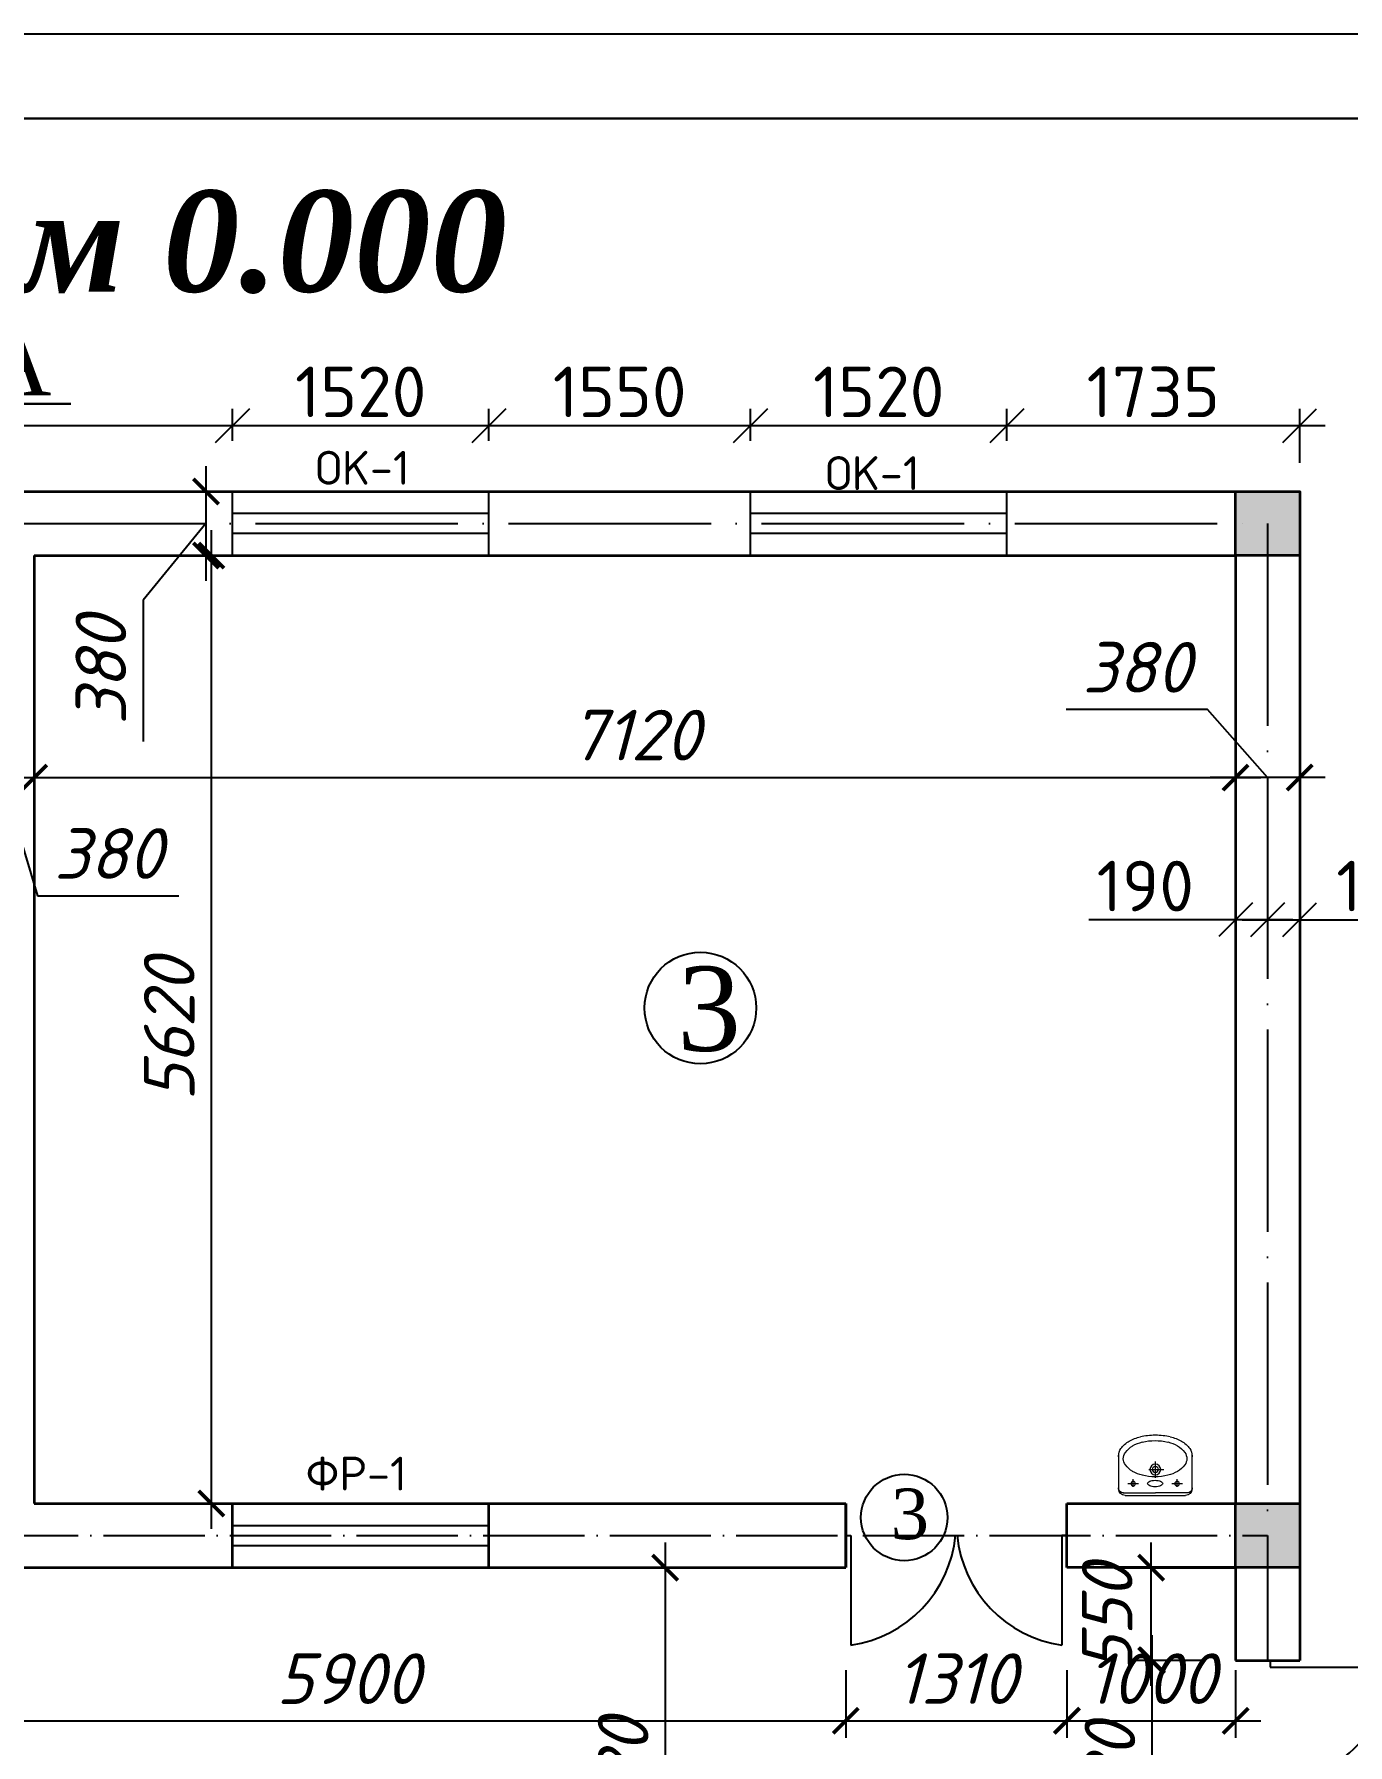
# Model space of a CAD drawing. Header units: millimetres. Extents: x 572274 to 2241483, y -888675 to -304135.
# Drawn here: x 673158 to 680943, y -452141 to -442000 of the extents above; entities that cross this region are included whole.
import ezdxf

# ---------------------------------------------------------------- set-up
doc = ezdxf.new("R2010")
doc.units = ezdxf.units.MM
doc.linetypes.add('ACAD_ISO04W100', pattern=[30, 24, -3, 0, -3])
doc.layers.add('oc', color=10, linetype='ACAD_ISO04W100')
doc.layers.add('Оси', color=10, linetype='ACAD_ISO04W100')
doc.layers.add('Сантехника', color=5, linetype='Continuous', lineweight=13)
doc.layers.add('стены', color=250, linetype='Continuous', lineweight=30)
doc.styles.get("Standard").update_dxf_attribs({"font": 'isocpeur.ttf'})
doc.styles.add('style1', font='isocpeui.ttf')
doc.dimstyles.new('ISO-25$0', dxfattribs={"dimtxt": 300, "dimasz": 200, "dimexe": 100, "dimexo": 300, "dimgap": 50, "dimtad": 1, "dimdec": 0, "dimtxsty": 'Standard', "dimblk": 'OBLIQUE', "dimcen": 250, "dimdle": 150, "dimadec": 0, "dimazin": 0, "dimtfac": 1, "dimtdec": 0, "dimtmove": 0, "dimatfit": 3, "dimldrblk": 'OBLIQUE', "dimfxl": 1.25, "dimarcsym": 0})

# ---------------------------------------------------------------- blocks, each defined once
blk = doc.blocks.new('_ArchTick')
at = {"color": 0, "linetype": 'ByBlock', "const_width": 0.15}
blk.add_lwpolyline([(-0.5, -0.5), (0.5, 0.5)], dxfattribs=at)
blk = doc.blocks.new('*D218')
at = {"color": 5, "transparency": 16777216}
for p, q in [((673158, -446107), (673158, -446507)), ((680278, -446107), (680278, -446507)), ((673008, -446407), (680428, -446407))]:
    blk.add_line(p, q, dxfattribs=at)
at = {"layer": 'Defpoints', "color": 0, "lineweight": 25, "transparency": 16777216}
for p in [(673158, -445091), (680278, -445091), (680278, -446407)]:
    blk.add_point(p, dxfattribs=at)
at = {"color": 5, "transparency": 16777216, "xscale": 150, "yscale": 150, "zscale": 150, "rotation": 180}
blk.add_blockref('_ArchTick', (673158, -446407), dxfattribs=at)
at = {"color": 5, "transparency": 16777216, "xscale": 150, "yscale": 150, "zscale": 150}
blk.add_blockref('_ArchTick', (680278, -446407), dxfattribs=at)
at = {"color": 7, "lineweight": 5, "transparency": 16777216, "insert": (676718, -446155), "char_height": 300, "attachment_point": 5, "style": 'style1'}
blk.add_mtext('7120', dxfattribs=at)
blk = doc.blocks.new('*D219')
at = {"color": 5, "transparency": 16777216}
for p, q in [((674208, -450861), (674208, -444941)), ((674508, -445091), (674108, -445091)), ((674508, -450711), (674108, -450711))]:
    blk.add_line(p, q, dxfattribs=at)
at = {"layer": 'Defpoints', "color": 0, "lineweight": 25, "transparency": 16777216}
for p in [(674208, -445091), (678478, -445091), (678478, -450711)]:
    blk.add_point(p, dxfattribs=at)
at = {"color": 5, "transparency": 16777216, "xscale": 150, "yscale": 150, "zscale": 150}
for p, rotation in [((674208, -445091), 90), ((674208, -450711), 270)]:
    blk.add_blockref('_ArchTick', p, dxfattribs=dict(at, rotation=rotation))
at = {"color": 7, "lineweight": 5, "transparency": 16777216, "insert": (673958, -447901), "char_height": 300, "attachment_point": 5, "rotation": 90, "style": 'style1'}
blk.add_mtext('5620', dxfattribs=at)
blk = doc.blocks.new('*D286')
at = {"color": 5, "transparency": 16777216}
for p, q in [((672778, -446107), (672778, -446507)), ((673158, -446107), (673158, -446507)), ((672628, -446407), (673308, -446407)), ((672968, -446407), (673178, -447107)), ((673178, -447107), (674015, -447107))]:
    blk.add_line(p, q, dxfattribs=at)
at = {"layer": 'Defpoints', "color": 0, "lineweight": 25, "transparency": 16777216}
for p in [(672778, -445913), (673158, -445913), (673158, -446407)]:
    blk.add_point(p, dxfattribs=at)
at = {"color": 5, "transparency": 16777216, "xscale": 150, "yscale": 150, "zscale": 150, "rotation": 180}
blk.add_blockref('_ArchTick', (672778, -446407), dxfattribs=at)
at = {"color": 5, "transparency": 16777216, "xscale": 150, "yscale": 150, "zscale": 150}
blk.add_blockref('_ArchTick', (673158, -446407), dxfattribs=at)
at = {"color": 7, "lineweight": 5, "transparency": 16777216, "insert": (673597, -446857), "char_height": 300, "attachment_point": 5, "style": 'style1'}
blk.add_mtext('380', dxfattribs=at)
blk = doc.blocks.new('*D288')
at = {"color": 5, "transparency": 16777216}
for p, q in [((676898, -450941), (676898, -453861)), ((677021, -451091), (676798, -451091)), ((677021, -453711), (676798, -453711))]:
    blk.add_line(p, q, dxfattribs=at)
at = {"layer": 'Defpoints', "color": 0, "lineweight": 25, "transparency": 16777216}
for p in [(677121, -451091), (676898, -453711), (677121, -453711)]:
    blk.add_point(p, dxfattribs=at)
at = {"color": 5, "transparency": 16777216, "xscale": 150, "yscale": 150, "zscale": 150}
for p, rotation in [((676898, -451091), 90), ((676898, -453711), 270)]:
    blk.add_blockref('_ArchTick', p, dxfattribs=dict(at, rotation=rotation))
at = {"color": 7, "lineweight": 5, "transparency": 16777216, "insert": (676648, -452401), "char_height": 300, "attachment_point": 5, "rotation": 90, "style": 'style1'}
blk.add_mtext('2620', dxfattribs=at)
blk = doc.blocks.new('*D223')
at = {"color": 5, "transparency": 16777216}
for p, q in [((674208, -450861), (674208, -444941)), ((674508, -445091), (674108, -445091)), ((674508, -450711), (674108, -450711))]:
    blk.add_line(p, q, dxfattribs=at)
at = {"layer": 'Defpoints', "color": 0, "lineweight": 25, "transparency": 16777216}
for p in [(674208, -445091), (678478, -445091), (678478, -450711)]:
    blk.add_point(p, dxfattribs=at)
at = {"color": 5, "transparency": 16777216, "xscale": 150, "yscale": 150, "zscale": 150}
for p, rotation in [((674208, -445091), 90), ((674208, -450711), 270)]:
    blk.add_blockref('_ArchTick', p, dxfattribs=dict(at, rotation=rotation))
at = {"color": 7, "lineweight": 5, "transparency": 16777216, "insert": (673958, -447901), "char_height": 300, "attachment_point": 5, "rotation": 90, "style": 'style1'}
blk.add_mtext('5620', dxfattribs=at)
blk = doc.blocks.new('*D224')
at = {"color": 5, "transparency": 16777216}
for p, q in [((679783, -453311), (679783, -451491)), ((680083, -451641), (679683, -451641)), ((680083, -453161), (679683, -453161))]:
    blk.add_line(p, q, dxfattribs=at)
at = {"layer": 'Defpoints', "color": 0, "lineweight": 25, "transparency": 16777216}
for p in [(679783, -451641), (680278, -451641), (680278, -453161)]:
    blk.add_point(p, dxfattribs=at)
at = {"color": 5, "transparency": 16777216, "xscale": 150, "yscale": 150, "zscale": 150}
for p, rotation in [((679783, -451641), 90), ((679783, -453161), 270)]:
    blk.add_blockref('_ArchTick', p, dxfattribs=dict(at, rotation=rotation))
at = {"color": 7, "lineweight": 5, "transparency": 16777216, "insert": (679533, -452401), "char_height": 300, "attachment_point": 5, "rotation": 90, "style": 'style1'}
blk.add_mtext('1520', dxfattribs=at)
blk = doc.blocks.new('*D231')
at = {"color": 5, "transparency": 16777216}
for p, q in [((679778, -451791), (679778, -450941)), ((680078, -451091), (679678, -451091)), ((680078, -451641), (679678, -451641))]:
    blk.add_line(p, q, dxfattribs=at)
at = {"layer": 'Defpoints', "color": 0, "lineweight": 25, "transparency": 16777216}
for p in [(679778, -451091), (680316, -451091), (680316, -451641)]:
    blk.add_point(p, dxfattribs=at)
at = {"color": 5, "transparency": 16777216, "xscale": 150, "yscale": 150, "zscale": 150}
for p, rotation in [((679778, -451091), 90), ((679778, -451641), 270)]:
    blk.add_blockref('_ArchTick', p, dxfattribs=dict(at, rotation=rotation))
at = {"color": 7, "lineweight": 5, "transparency": 16777216, "insert": (679517, -451391), "char_height": 300, "attachment_point": 5, "rotation": 90, "style": 'style1'}
blk.add_mtext('550', dxfattribs=at)
blk = doc.blocks.new('_Oblique')
at = {"color": 0, "linetype": 'ByBlock', "lineweight": -2}
blk.add_line((-0.5, -0.5), (0.5, 0.5), dxfattribs=at)
blk = doc.blocks.new('*D297')
at = {"color": 0, "lineweight": -2, "transparency": 16777216}
for p, q in [((669198, -444411), (669198, -444220)), ((674333, -444411), (674333, -444220)), ((669048, -444320), (674483, -444320))]:
    blk.add_line(p, q, dxfattribs=at)
at = {"layer": 'Defpoints', "color": 0, "lineweight": 25, "transparency": 16777216}
for p in [(674333, -444320), (669198, -444711), (674333, -444711)]:
    blk.add_point(p, dxfattribs=at)
at = {"color": 0, "lineweight": -2, "transparency": 16777216, "xscale": 200, "yscale": 200, "zscale": 200, "rotation": 180}
blk.add_blockref('_Oblique', (669198, -444320), dxfattribs=at)
at = {"color": 0, "lineweight": -2, "transparency": 16777216, "xscale": 200, "yscale": 200, "zscale": 200}
blk.add_blockref('_Oblique', (674333, -444320), dxfattribs=at)
at = {"color": 0, "transparency": 16777216, "insert": (671765, -444120), "char_height": 300, "attachment_point": 5}
blk.add_mtext('5135', dxfattribs=at)
blk = doc.blocks.new('*D298')
at = {"color": 0, "lineweight": -2, "transparency": 16777216}
for p, q in [((674333, -444411), (674333, -444220)), ((675853, -444411), (675853, -444220)), ((674183, -444320), (676003, -444320))]:
    blk.add_line(p, q, dxfattribs=at)
at = {"layer": 'Defpoints', "color": 0, "lineweight": 25, "transparency": 16777216}
for p in [(675853, -444320), (674333, -444711), (675853, -444711)]:
    blk.add_point(p, dxfattribs=at)
at = {"color": 0, "lineweight": -2, "transparency": 16777216, "xscale": 200, "yscale": 200, "zscale": 200, "rotation": 180}
blk.add_blockref('_Oblique', (674333, -444320), dxfattribs=at)
at = {"color": 0, "lineweight": -2, "transparency": 16777216, "xscale": 200, "yscale": 200, "zscale": 200}
blk.add_blockref('_Oblique', (675853, -444320), dxfattribs=at)
at = {"color": 0, "transparency": 16777216, "insert": (675093, -444120), "char_height": 300, "attachment_point": 5}
blk.add_mtext('1520', dxfattribs=at)
blk = doc.blocks.new('*D299')
at = {"color": 0, "lineweight": -2, "transparency": 16777216}
for p, q in [((675853, -444411), (675853, -444220)), ((677403, -444411), (677403, -444220)), ((675703, -444320), (677553, -444320))]:
    blk.add_line(p, q, dxfattribs=at)
at = {"layer": 'Defpoints', "color": 0, "lineweight": 25, "transparency": 16777216}
for p in [(677403, -444320), (675853, -444711), (677403, -444711)]:
    blk.add_point(p, dxfattribs=at)
at = {"color": 0, "lineweight": -2, "transparency": 16777216, "xscale": 200, "yscale": 200, "zscale": 200, "rotation": 180}
blk.add_blockref('_Oblique', (675853, -444320), dxfattribs=at)
at = {"color": 0, "lineweight": -2, "transparency": 16777216, "xscale": 200, "yscale": 200, "zscale": 200}
blk.add_blockref('_Oblique', (677403, -444320), dxfattribs=at)
at = {"color": 0, "transparency": 16777216, "insert": (676628, -444120), "char_height": 300, "attachment_point": 5}
blk.add_mtext('1550', dxfattribs=at)
blk = doc.blocks.new('*D300')
at = {"color": 0, "lineweight": -2, "transparency": 16777216}
for p, q in [((677403, -444411), (677403, -444220)), ((678923, -444411), (678923, -444220)), ((677253, -444320), (679073, -444320))]:
    blk.add_line(p, q, dxfattribs=at)
at = {"layer": 'Defpoints', "color": 0, "lineweight": 25, "transparency": 16777216}
for p in [(678923, -444320), (677403, -444711), (678923, -444711)]:
    blk.add_point(p, dxfattribs=at)
at = {"color": 0, "lineweight": -2, "transparency": 16777216, "xscale": 200, "yscale": 200, "zscale": 200, "rotation": 180}
blk.add_blockref('_Oblique', (677403, -444320), dxfattribs=at)
at = {"color": 0, "lineweight": -2, "transparency": 16777216, "xscale": 200, "yscale": 200, "zscale": 200}
blk.add_blockref('_Oblique', (678923, -444320), dxfattribs=at)
at = {"color": 0, "transparency": 16777216, "insert": (678163, -444120), "char_height": 300, "attachment_point": 5}
blk.add_mtext('1520', dxfattribs=at)
blk = doc.blocks.new('*D301')
at = {"color": 0, "lineweight": -2, "transparency": 16777216}
for p, q in [((678923, -444411), (678923, -444220)), ((680658, -444541), (680658, -444220)), ((678773, -444320), (680808, -444320))]:
    blk.add_line(p, q, dxfattribs=at)
at = {"layer": 'Defpoints', "color": 0, "lineweight": 25, "transparency": 16777216}
for p in [(680658, -444320), (678923, -444711), (680658, -444841)]:
    blk.add_point(p, dxfattribs=at)
at = {"color": 0, "lineweight": -2, "transparency": 16777216, "xscale": 200, "yscale": 200, "zscale": 200, "rotation": 180}
blk.add_blockref('_Oblique', (678923, -444320), dxfattribs=at)
at = {"color": 0, "lineweight": -2, "transparency": 16777216, "xscale": 200, "yscale": 200, "zscale": 200}
blk.add_blockref('_Oblique', (680658, -444320), dxfattribs=at)
at = {"color": 0, "transparency": 16777216, "insert": (679790, -444120), "char_height": 300, "attachment_point": 5}
blk.add_mtext('1735', dxfattribs=at)
blk = doc.blocks.new('*D228')
at = {"color": 5, "transparency": 16777216}
for p, q in [((674176, -444561), (674176, -445241)), ((674176, -444711), (674276, -444711)), ((674176, -444901), (673803, -445355)), ((674176, -445091), (674076, -445091)), ((673803, -445355), (673803, -446192))]:
    blk.add_line(p, q, dxfattribs=at)
at = {"layer": 'Defpoints', "color": 0, "lineweight": 25, "transparency": 16777216}
for p in [(674176, -444711), (674176, -445091), (674200, -445091)]:
    blk.add_point(p, dxfattribs=at)
at = {"color": 5, "transparency": 16777216, "xscale": 150, "yscale": 150, "zscale": 150}
for p, rotation in [((674176, -444711), 90), ((674176, -445091), 270)]:
    blk.add_blockref('_ArchTick', p, dxfattribs=dict(at, rotation=rotation))
at = {"color": 7, "lineweight": 5, "transparency": 16777216, "insert": (673553, -445773), "char_height": 300, "attachment_point": 5, "rotation": 90, "style": 'style1'}
blk.add_mtext('380', dxfattribs=at)
blk = doc.blocks.new('*D229')
at = {"color": 5, "transparency": 16777216}
for p, q in [((680111, -446003), (679273, -446003)), ((680468, -446407), (680111, -446003)), ((680808, -446407), (680128, -446407)), ((680278, -446407), (680278, -446507)), ((680658, -446407), (680658, -446507))]:
    blk.add_line(p, q, dxfattribs=at)
at = {"layer": 'Defpoints', "color": 0, "lineweight": 25, "transparency": 16777216}
for p in [(680278, -446407), (680278, -446407), (680658, -446400)]:
    blk.add_point(p, dxfattribs=at)
at = {"color": 5, "transparency": 16777216, "xscale": 150, "yscale": 150, "zscale": 150, "rotation": 180}
blk.add_blockref('_ArchTick', (680278, -446407), dxfattribs=at)
at = {"color": 5, "transparency": 16777216, "xscale": 150, "yscale": 150, "zscale": 150}
blk.add_blockref('_ArchTick', (680658, -446407), dxfattribs=at)
at = {"color": 7, "lineweight": 5, "transparency": 16777216, "insert": (679692, -445753), "char_height": 300, "attachment_point": 5, "style": 'style1'}
blk.add_mtext('380', dxfattribs=at)
blk = doc.blocks.new('*D273')
at = {"color": 5, "transparency": 16777216}
for p, q in [((672068, -451699), (672068, -452099)), ((677968, -451699), (677968, -452099)), ((671918, -451999), (678118, -451999))]:
    blk.add_line(p, q, dxfattribs=at)
at = {"layer": 'Defpoints', "color": 0, "lineweight": 25, "transparency": 16777216}
for p in [(672068, -451091), (677968, -451091), (677968, -451999)]:
    blk.add_point(p, dxfattribs=at)
at = {"color": 5, "transparency": 16777216, "xscale": 150, "yscale": 150, "zscale": 150, "rotation": 180}
blk.add_blockref('_ArchTick', (672068, -451999), dxfattribs=at)
at = {"color": 5, "transparency": 16777216, "xscale": 150, "yscale": 150, "zscale": 150}
blk.add_blockref('_ArchTick', (677968, -451999), dxfattribs=at)
at = {"color": 7, "lineweight": 5, "transparency": 16777216, "insert": (675018, -451749), "char_height": 300, "attachment_point": 5, "style": 'style1'}
blk.add_mtext('5900', dxfattribs=at)
blk = doc.blocks.new('*D274')
at = {"color": 5, "transparency": 16777216}
for p, q in [((677968, -451699), (677968, -452099)), ((679278, -451699), (679278, -452099)), ((677818, -451999), (679428, -451999))]:
    blk.add_line(p, q, dxfattribs=at)
at = {"layer": 'Defpoints', "color": 0, "lineweight": 25, "transparency": 16777216}
for p in [(677968, -451091), (679278, -451091), (679278, -451999)]:
    blk.add_point(p, dxfattribs=at)
at = {"color": 5, "transparency": 16777216, "xscale": 150, "yscale": 150, "zscale": 150, "rotation": 180}
blk.add_blockref('_ArchTick', (677968, -451999), dxfattribs=at)
at = {"color": 5, "transparency": 16777216, "xscale": 150, "yscale": 150, "zscale": 150}
blk.add_blockref('_ArchTick', (679278, -451999), dxfattribs=at)
at = {"color": 7, "lineweight": 5, "transparency": 16777216, "insert": (678623, -451749), "char_height": 300, "attachment_point": 5, "style": 'style1'}
blk.add_mtext('1310', dxfattribs=at)
blk = doc.blocks.new('*D275')
at = {"color": 5, "transparency": 16777216}
for p, q in [((679278, -451699), (679278, -452099)), ((680278, -451699), (680278, -452099)), ((679128, -451999), (680428, -451999))]:
    blk.add_line(p, q, dxfattribs=at)
at = {"layer": 'Defpoints', "color": 0, "lineweight": 25, "transparency": 16777216}
for p in [(679278, -451091), (680278, -451091), (680278, -451999)]:
    blk.add_point(p, dxfattribs=at)
at = {"color": 5, "transparency": 16777216, "xscale": 150, "yscale": 150, "zscale": 150, "rotation": 180}
blk.add_blockref('_ArchTick', (679278, -451999), dxfattribs=at)
at = {"color": 5, "transparency": 16777216, "xscale": 150, "yscale": 150, "zscale": 150}
blk.add_blockref('_ArchTick', (680278, -451999), dxfattribs=at)
at = {"color": 7, "lineweight": 5, "transparency": 16777216, "insert": (679778, -451749), "char_height": 300, "attachment_point": 5, "style": 'style1'}
blk.add_mtext('1000', dxfattribs=at)
blk = doc.blocks.new('*D302')
at = {"color": 0, "lineweight": -2, "transparency": 16777216}
for p, q in [((680278, -447250), (679408, -447250)), ((680278, -447250), (680278, -447350)), ((680618, -447250), (680278, -447250)), ((680468, -447250), (680468, -447350))]:
    blk.add_line(p, q, dxfattribs=at)
at = {"layer": 'Defpoints', "color": 0, "lineweight": 25, "transparency": 16777216}
for p in [(680278, -447160), (680468, -447160), (680278, -447250)]:
    blk.add_point(p, dxfattribs=at)
at = {"color": 0, "lineweight": -2, "transparency": 16777216, "xscale": 200, "yscale": 200, "zscale": 200, "rotation": 180}
blk.add_blockref('_Oblique', (680278, -447250), dxfattribs=at)
at = {"color": 0, "lineweight": -2, "transparency": 16777216, "xscale": 200, "yscale": 200, "zscale": 200}
blk.add_blockref('_Oblique', (680468, -447250), dxfattribs=at)
at = {"color": 0, "lineweight": 25, "transparency": 16777216, "insert": (679743, -447050), "char_height": 300, "attachment_point": 5}
blk.add_mtext('190', dxfattribs=at)
blk = doc.blocks.new('*D251')
at = {"color": 0, "lineweight": -2, "transparency": 16777216}
for p, q in [((680318, -447250), (680658, -447250)), ((680468, -447250), (680468, -447350)), ((680658, -447250), (680658, -447350)), ((680658, -447250), (681468, -447250))]:
    blk.add_line(p, q, dxfattribs=at)
at = {"layer": 'Defpoints', "color": 0, "lineweight": 25, "transparency": 16777216}
for p in [(680468, -446980), (680658, -446980), (680658, -447250)]:
    blk.add_point(p, dxfattribs=at)
at = {"color": 0, "lineweight": -2, "transparency": 16777216, "xscale": 200, "yscale": 200, "zscale": 200, "rotation": 180}
blk.add_blockref('_Oblique', (680468, -447250), dxfattribs=at)
at = {"color": 0, "lineweight": -2, "transparency": 16777216, "xscale": 200, "yscale": 200, "zscale": 200}
blk.add_blockref('_Oblique', (680658, -447250), dxfattribs=at)
at = {"color": 0, "lineweight": 25, "transparency": 16777216, "insert": (681163, -447050), "char_height": 300, "attachment_point": 5}
blk.add_mtext('190', dxfattribs=at)
blk = doc.blocks.new('Раковина')
at = {"layer": 'Сантехника'}
for p, q in [((-273, -142), (-273, 109)), ((49, 1), (-63, 1)), ((0, -61), (0, 61)), ((273, 109), (273, -142)), ((-121, -104), (-201, -104)), ((-161, -127), (-161, -70)), ((204, -104), (124, -104)), ((164, -127), (164, -70)), ((-240, -172), (0, -172)), ((0, -192), (-223, -192)), ((240, -172), (0, -172)), ((223, -192), (0, -192))]:
    blk.add_line(p, q, dxfattribs=at)
for centre, radius in [((0, 1), 39.9), ((0, 1), 22.4), ((-161, -104), 17.1), ((164, -104), 17.1)]:
    blk.add_circle(centre, radius, dxfattribs=at)
for centre, radius, start, end in [((-2, -218), 475, 90, 103.2739), ((-2, -218), 475, 89.7855, 90), ((2, -218), 475, 90, 90.2145), ((2, -218), 475, 76.7261, 90), ((-181, 102), 91.5, 143.9722, 180), ((-96, 40), 197, 119.663, 143.9722), ((-154, 81), 79.4, 143.9722, 180), ((-80, 27), 171, 119.663, 143.9722), ((-39, -60), 312, 103.2739, 119.663), ((-31, -59), 271, 103.2739, 119.663), ((2, -197), 412, 90, 103.2739), ((2, -197), 412, 76.7261, 90), ((34, -59), 271, 60.337, 76.7261), ((39, -60), 312, 60.337, 76.7261), ((83, 27), 171, 36.0278, 60.337), ((96, 40), 197, 36.0278, 60.337), ((158, 81), 79.4, 0, 36.0278), ((181, 102), 91.5, 0, 36.0278), ((-181, 102), 91.5, 180, 184.1196), ((-154, 81), 79.4, 180, 216.0278), ((-80, 135), 171, 216.0278, 240.337), ((83, 135), 171, 299.663, 323.9722), ((158, 81), 79.4, 323.9722, 0), ((181, 102), 91.5, 355.8804, 0), ((-31, 222), 271, 240.337, 256.7261), ((2, 359), 412, 256.7261, 270), ((-43, -103), 11.5, 136.143, 180), ((-43, -103), 11.5, 180, 223.857), ((-22, -123), 40.8, 113.3198, 136.143), ((-22, -82), 40.8, 223.857, 246.6802), ((-8, -156), 76.8, 100.124, 113.3198), ((-8, -49), 76.8, 246.6802, 259.876), ((2, -209), 130, 90, 100.124), ((2, 3), 130, 259.876, 270), ((2, 359), 412, 270, 283.2739), ((2, -209), 130, 79.876, 90), ((2, 3), 130, 270, 280.124), ((11, -156), 76.8, 66.6802, 79.876), ((11, -49), 76.8, 280.124, 293.3198), ((25, -123), 40.8, 43.857, 66.6802), ((25, -82), 40.8, 293.3198, 316.143), ((46, -103), 11.5, 0, 43.857), ((46, -103), 11.5, 316.143, 0), ((34, 222), 271, 283.2739, 299.663), ((-236, -135), 37.1, 180, 270), ((-223, -142), 50, 180, 270), ((223, -142), 50, 270, 0), ((236, -135), 37.1, 270, 0)]:
    blk.add_arc(centre, radius, start, end, dxfattribs=at)

msp = doc.modelspace()

# ---------------------------------------------------------------- hatches: boundary and pattern name
at = {"lineweight": 25}
h = msp.add_hatch(color=256, dxfattribs=at)
h.dxf.hatch_style = 1
h.paths.add_polyline_path([(680657.983, -444710.561), (680277.983, -444710.561), (680277.983, -445090.561), (680657.983, -445090.561)])
h = msp.add_hatch(color=256, dxfattribs=at)
h.dxf.hatch_style = 1
h.paths.add_polyline_path([(680657.983, -450710.561), (680277.983, -450710.561), (680277.983, -451090.561), (680657.983, -451090.561)])

# ---------------------------------------------------------------- linework, layer by layer
at = {"lineweight": 30}
msp.add_line((672376.68, -444190.482), (673374.685, -444190.482), dxfattribs=at)
for p, q in [((674332.983, -445090.561), (674332.983, -444710.561)), ((675852.983, -445090.561), (675852.983, -444710.561)), ((675852.983, -445090.561), (675852.983, -444710.561)), ((677402.983, -445090.561), (677402.983, -444710.561)), ((678922.983, -445090.561), (678922.983, -444710.561))]:
    msp.add_line(p, q)
at = {"color": 5}
for p, q in [((675852.983, -444840.561), (674332.983, -444840.561)), ((678922.983, -444840.561), (677402.983, -444840.561)), ((675852.983, -444960.561), (674332.983, -444960.561)), ((678922.983, -444960.561), (677402.983, -444960.561)), ((674332.983, -450840.561), (675852.983, -450840.561)), ((674332.983, -450960.561), (675852.983, -450960.561))]:
    msp.add_line(p, q, dxfattribs=at)
at = {"lineweight": 25}
for p, q in [((674332.983, -451090.561), (674332.983, -450710.561)), ((674332.983, -450710.561), (674332.983, -451090.561))]:
    msp.add_line(p, q, dxfattribs=at)
at = {"lineweight": 25, "ltscale": 100}
msp.add_lwpolyline([(651500.723, -471699.651), (693500.723, -471699.651), (693500.723, -441999.651), (651500.723, -441999.651)], close=True, dxfattribs=at)
at = {"color": 1, "lineweight": 30}
msp.add_lwpolyline([(653500.723, -471199.651), (693000.723, -471199.651), (693000.723, -442499.651), (653500.723, -442499.651)], close=True, dxfattribs=at)
at = {"layer": 'oc', "ltscale": 25}
msp.add_line((672067.983, -450900.561), (680467.983, -450900.561), dxfattribs=at)
at = {"layer": 'Оси', "ltscale": 50}
for p, q in [((659467.983, -444900.561), (680467.983, -444900.561)), ((680467.983, -444900.561), (680467.983, -451640.561))]:
    msp.add_line(p, q, dxfattribs=at)
at = {"layer": 'стены', "color": 0, "linetype": 'ByBlock', "lineweight": 35, "ltscale": 3}
for p, q in [((659277.983, -444710.561), (680657.983, -444710.561)), ((680657.983, -444710.561), (680657.983, -451640.561)), ((673157.983, -445090.561), (680277.983, -445090.561)), ((673157.983, -445090.561), (673157.983, -450710.561)), ((680277.983, -445090.561), (680277.983, -450710.561)), ((673157.983, -450710.561), (677967.983, -450710.561)), ((674332.983, -451090.561), (674332.983, -450710.561)), ((675852.983, -451090.561), (675852.983, -450710.561)), ((677967.983, -451090.561), (677967.983, -450710.561)), ((677967.983, -450710.561), (677967.983, -451090.561)), ((677967.983, -451090.561), (677967.983, -450710.561)), ((677967.983, -450710.561), (677967.983, -451090.561)), ((679277.983, -450710.561), (680277.983, -450710.561)), ((679277.983, -451090.561), (679277.983, -450710.561)), ((672067.983, -451090.561), (677967.983, -451090.561)), ((680277.983, -451090.561), (679277.983, -451090.561)), ((679572.983, -451090.561), (680277.983, -451090.561)), ((680277.983, -451090.561), (680277.983, -451640.561)), ((680277.983, -451640.561), (680657.983, -451640.561))]:
    msp.add_line(p, q, dxfattribs=at)
at = {"layer": 'стены', "color": 0, "linetype": 'ByBlock', "lineweight": -2, "ltscale": 3}
for p, q in [((677967.983, -450900.561), (677997.983, -450900.561)), ((677967.983, -450900.561), (677997.983, -450900.561)), ((679277.983, -450900.561), (679247.983, -450900.561))]:
    msp.add_line(p, q, dxfattribs=at)
at = {"layer": 'стены', "color": 24, "linetype": 'ByBlock', "lineweight": -2, "ltscale": 3}
for p, q in [((677997.983, -450900.561), (677997.983, -451550.561)), ((677997.983, -450900.561), (677997.983, -451550.561)), ((679247.983, -450900.561), (679247.983, -451550.561))]:
    msp.add_line(p, q, dxfattribs=at)
at = {"layer": 'стены', "color": 5, "linetype": 'ByBlock', "lineweight": -2, "ltscale": 3}
for p, q in [((680483.921, -451635.561), (680483.921, -451681.693)), ((680483.921, -451681.693), (681233.921, -451681.693))]:
    msp.add_line(p, q, dxfattribs=at)
at = {"layer": 'стены', "color": 0, "linetype": 'ByBlock', "lineweight": 35, "ltscale": 3}
for points in [[(680277.983, -444710.561), (680657.983, -444710.561), (680657.983, -445090.561), (680277.983, -445090.561)], [(680277.983, -450710.561), (680657.983, -450710.561), (680657.983, -451090.561), (680277.983, -451090.561)]]:
    msp.add_lwpolyline(points, close=True, dxfattribs=at)
at = {"layer": 'стены', "color": 0, "linetype": 'ByBlock', "lineweight": -2, "ltscale": 3}
for centre, radius in [((677106.211, -447772.784), 330.646), ((678314.012, -450793.727), 256.044)]:
    msp.add_circle(centre, radius, dxfattribs=at)
at = {"layer": 'стены', "color": 24, "linetype": 'ByBlock', "lineweight": -2, "ltscale": 3}
for centre, start, end in [((677893.613, -450830.316), 278.2453, 354.4610839), ((677893.613, -450830.316), 278.2453, 354.4610839), ((679352.353, -450830.316), 185.5389161, 261.7547)]:
    msp.add_arc(centre, 727.768, start, end, dxfattribs=at)
at = {"layer": 'стены', "color": 5, "linetype": 'ByBlock', "lineweight": -2, "ltscale": 3}
msp.add_arc((680386.628, -451543.78), 858.444, 276.5077257, 350.7551127, dxfattribs=at)

# ---------------------------------------------------------------- block references
at = {"layer": 'Сантехника', "extrusion": (0, 0, -1), "xscale": 0.8000000000465661, "yscale": 0.8000000000465661, "zscale": -0.8}
msp.add_blockref('Раковина', (-679802.463, -450509.738), dxfattribs=at)

# ---------------------------------------------------------------- texts
for s, p in [('ОK-1', (674824.631, -444670.504)), ('ОK-1', (677847.01, -444702.085)), ('ФР-1', (674767.262, -450633.794))]:
    msp.add_text(s, height=200.6477).set_placement(p)
at = {"insert": (663307.983, -442926.704), "char_height": 600, "width": 43152.3985, "attachment_point": 1}
msp.add_mtext('{\\fTimes New Roman|b1|i1|c204|p18;План 1- го\\fTimes New Roman|b1|i1|c0|p18; \\fTimes New Roman|b1|i1|c204|p18;этажа на отм 0.000}', dxfattribs=at)
at = {"layer": 'стены', "color": 0, "linetype": 'ByBlock', "lineweight": -2, "ltscale": 3, "attachment_point": 1, "style": 'style1'}
for s, insert, char_height, width in [('{\\fPalatino Linotype|b0|i0|c204|p18;А}', (672824.135, -443740.681), 400, 1369.00072), ('{\\fPalatino Linotype|b0|i0|c0|p18;3}', (676969.026, -447526.913), 500, 1369.00072), ('{\\fPalatino Linotype|b0|i0|c204|p18;3}', (678234.486, -450622), 300, 2164.60992)]:
    msp.add_mtext(s, dxfattribs=dict(at, insert=insert, char_height=char_height, width=width))

# ---------------------------------------------------------------- dimensions: what is measured, and where the dimension line sits
at = {"color": 5}
for base, p1, p2, picture, middle in [((674332.983, -444320.482), (669197.983, -444710.561), (674332.983, -444710.561), '*D297', (671765.483, -444120.482)), ((675852.983, -444320.482), (674332.983, -444710.561), (675852.983, -444710.561), '*D298', (675092.983, -444120.482)), ((677402.983, -444320.482), (675852.983, -444710.561), (677402.983, -444710.561), '*D299', (676627.983, -444120.482)), ((678922.983, -444320.482), (677402.983, -444710.561), (678922.983, -444710.561), '*D300', (678162.983, -444120.482)), ((680657.983, -444320.482), (678922.983, -444710.561), (680657.983, -444840.561), '*D301', (679790.483, -444120.482))]:
    dim = msp.add_linear_dim(base=base, p1=p1, p2=p2, dimstyle='ISO-25$0', dxfattribs=at)
    dim.commit()
    dim.dimension.update_dxf_attribs({"geometry": picture, "text_midpoint": middle})
at = {"color": 0, "lineweight": 5}
for base, p1, p2, picture, middle in [((674176.113, -445090.561), (674176.113, -444710.561), (674200.234, -445090.561), '*D228', (673802.575, -445454.608)), ((679777.983, -451090.561), (680315.716, -451640.561), (680315.716, -451090.561), '*D231', (679767.4, -451390.561))]:
    dim = msp.add_linear_dim(base=base, p1=p1, p2=p2, angle=90, dimstyle='ISO-25$0', override={"dimasz": 150, "dimexo": 100, "dimgap": 100, "dimdec": 2, "dimtxsty": 'style1', "dimblk": 'ArchTick', "dimclrd": 5, "dimclre": 5, "dimclrt": 7, "dimtdec": 2, "dimtmove": 1, "dimldrblk": 'ArchTick', "dimfxl": 300, "dimfxlon": 1, "dimlwd": 65535, "dimlwe": 65535, "dimarcsym": 1}, dxfattribs=at)
    dim.commit()
    dim.dimension.update_dxf_attribs({"geometry": picture, "text_midpoint": middle, "dimtype": 160})
for base, p1, p2, picture, middle in [((674207.983, -445090.561), (678477.983, -450710.561), (678477.983, -445090.561), '*D219', (673957.983, -447900.561)), ((674207.983, -445090.561), (678477.983, -450710.561), (678477.983, -445090.561), '*D223', (673957.983, -447900.561)), ((676898.499, -453710.561), (677120.571, -451090.561), (677120.571, -453710.561), '*D288', (676648.499, -452400.561)), ((679783.464, -451640.561), (680277.983, -453160.561), (680277.983, -451640.561), '*D224', (679533.464, -452400.561))]:
    dim = msp.add_linear_dim(base=base, p1=p1, p2=p2, angle=90, dimstyle='ISO-25$0', override={"dimasz": 150, "dimexo": 100, "dimgap": 100, "dimdec": 2, "dimtxsty": 'style1', "dimblk": 'ArchTick', "dimclrd": 5, "dimclre": 5, "dimclrt": 7, "dimtdec": 2, "dimtmove": 1, "dimldrblk": 'ArchTick', "dimfxl": 300, "dimfxlon": 1, "dimlwd": 65535, "dimlwe": 65535, "dimarcsym": 1}, dxfattribs=at)
    dim.commit()
    dim.dimension.update_dxf_attribs({"geometry": picture, "text_midpoint": middle})
for base, p1, p2, picture, middle in [((680277.983, -446407.02), (673157.983, -445090.561), (680277.983, -445090.561), '*D218', (676717.983, -446155.089)), ((673157.983, -446407.02), (672777.983, -445912.68), (673157.983, -445912.68), '*D286', (673277.983, -446857.02)), ((677967.983, -451998.975), (672067.983, -451090.561), (677967.983, -451090.561), '*D273', (675017.983, -451748.975)), ((679277.983, -451998.975), (677967.983, -451090.561), (679277.983, -451090.561), '*D274', (678622.983, -451748.975)), ((680277.983, -451998.975), (679277.983, -451090.561), (680277.983, -451090.561), '*D275', (679777.983, -451748.975))]:
    dim = msp.add_linear_dim(base=base, p1=p1, p2=p2, dimstyle='ISO-25$0', override={"dimasz": 150, "dimexo": 100, "dimgap": 100, "dimdec": 2, "dimtxsty": 'style1', "dimblk": 'ArchTick', "dimclrd": 5, "dimclre": 5, "dimclrt": 7, "dimtdec": 2, "dimtmove": 1, "dimldrblk": 'ArchTick', "dimfxl": 300, "dimfxlon": 1, "dimlwd": 65535, "dimlwe": 65535, "dimarcsym": 1}, dxfattribs=at)
    dim.commit()
    dim.dimension.update_dxf_attribs({"geometry": picture, "text_midpoint": middle})
dim = msp.add_linear_dim(base=(680277.983, -446407.02), p1=(680657.983, -446400.316), p2=(680277.983, -446407.02), dimstyle='ISO-25$0', override={"dimasz": 150, "dimexo": 100, "dimgap": 100, "dimdec": 2, "dimtxsty": 'style1', "dimblk": 'ArchTick', "dimclrd": 5, "dimclre": 5, "dimclrt": 7, "dimtdec": 2, "dimtmove": 1, "dimldrblk": 'ArchTick', "dimfxl": 300, "dimfxlon": 1, "dimlwd": 65535, "dimlwe": 65535, "dimarcsym": 1}, dxfattribs=at)
dim.commit()
dim.dimension.update_dxf_attribs({"geometry": '*D229', "text_midpoint": (680010.77, -446002.657), "dimtype": 160})
at = {"lineweight": 25}
for base, p1, p2, picture, middle in [((680277.983, -447249.936), (680467.983, -447159.936), (680277.983, -447159.936), '*D302', (679742.983, -447049.936)), ((680657.983, -447249.936), (680467.983, -446979.936), (680657.983, -446979.936), '*D251', (681162.983, -447049.936))]:
    dim = msp.add_linear_dim(base=base, p1=p1, p2=p2, dimstyle='ISO-25$0', override={"dimfxl": 2.5, "dimfxlon": 1, "dimarcsym": 1}, dxfattribs=at)
    dim.commit()
    dim.dimension.update_dxf_attribs({"geometry": picture, "text_midpoint": middle})

doc.saveas('drawing.dxf')
